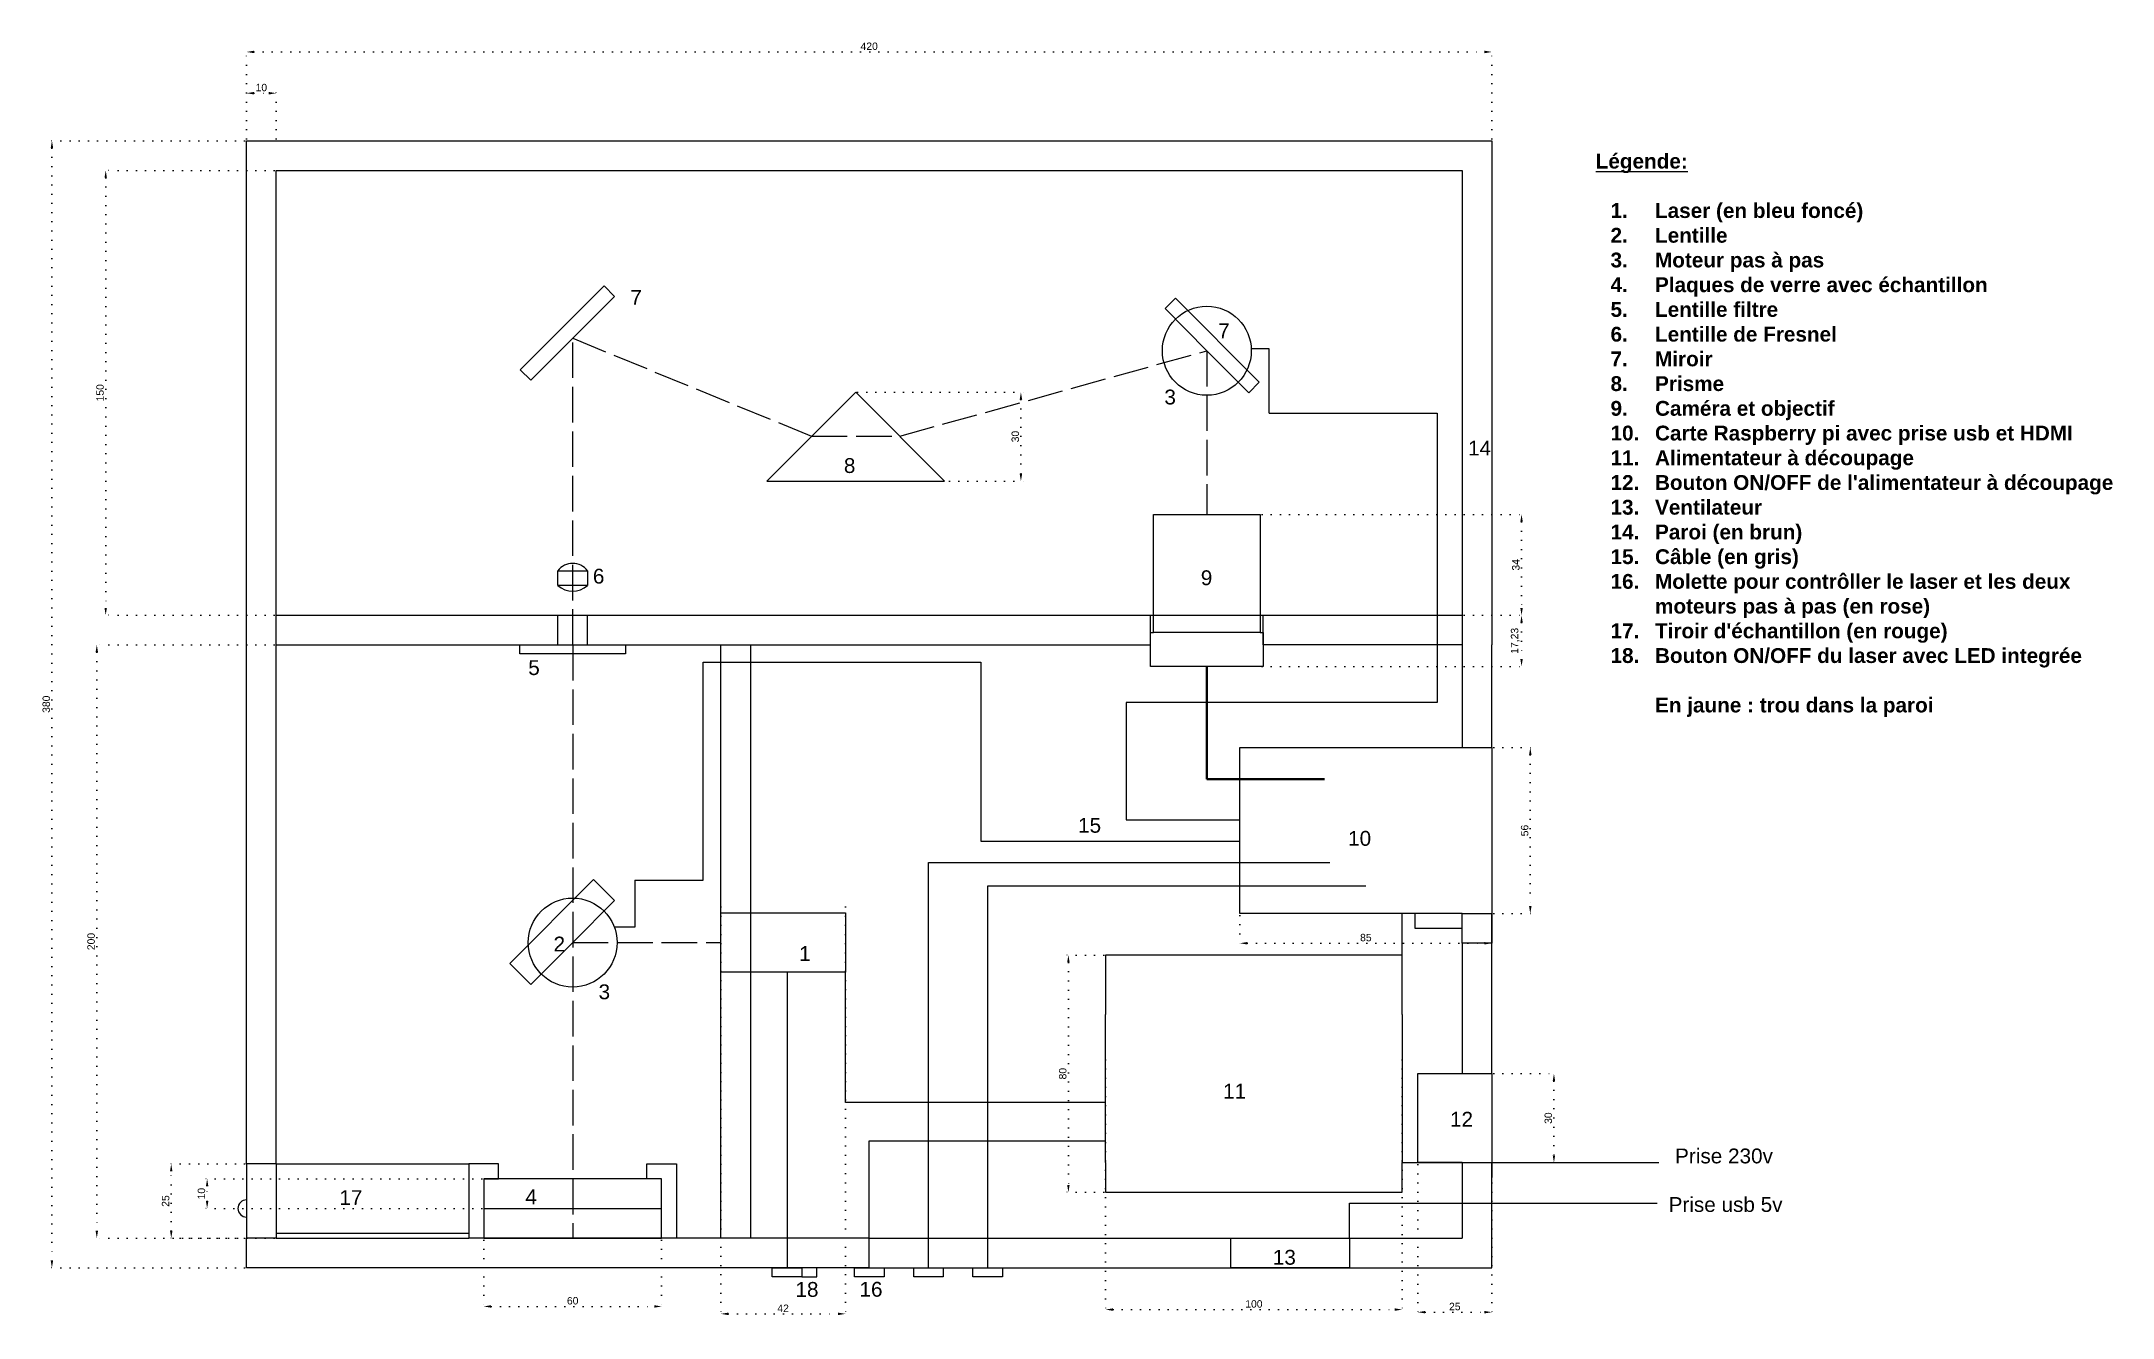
# Model space of a CAD drawing. Header units: millimetres. Extents: x 1851 to 2550, y 1323 to 1753.
import ezdxf

# ---------------------------------------------------------------- set-up
doc = ezdxf.new("R2010")
doc.units = ezdxf.units.MM
doc.linetypes.add('ACAD_ISO02W100', pattern=[15, 12, -3])
doc.linetypes.add('ACAD_ISO07W100', pattern=[3, 0, -3])
doc.styles.get("Standard").update_dxf_attribs({"font": 'arial.ttf'})
doc.dimstyles.new('ISO-25', dxfattribs={"dimtxt": 2.5, "dimasz": 2.5, "dimexe": 1.25, "dimexo": 0.625, "dimtad": 1, "dimtxsty": 'Standard', "dimcen": 2.5, "dimadec": 0, "dimazin": 0, "dimtfac": 1, "dimtmove": 0, "dimatfit": 3, "dimfxl": 1, "dimarcsym": 0})

# ---------------------------------------------------------------- blocks, each defined once
blk = doc.blocks.new('*D2')
at = {"color": 0, "linetype": 'ACAD_ISO07W100', "lineweight": -2, "transparency": 16777216}
for p, q in [((1920.45, 1720.13), (1920.45, 1750.67)), ((1922.95, 1749.42), (2337.95, 1749.42)), ((2340.45, 1720.13), (2340.45, 1750.67))]:
    blk.add_line(p, q, dxfattribs=at)
at = {"color": 0, "linetype": 'ACAD_ISO07W100', "transparency": 16777216}
for points in [[(1922.95, 1749.84), (1922.95, 1749.01), (1920.45, 1749.42)], [(2337.95, 1749.84), (2337.95, 1749.01), (2340.45, 1749.42)]]:
    blk.add_solid(points, dxfattribs=at)
at = {"layer": 'Defpoints', "color": 0, "linetype": 'ACAD_ISO07W100', "transparency": 16777216}
for p in [(2340.45, 1749.42), (1920.45, 1719.51), (2340.45, 1719.51)]:
    blk.add_point(p, dxfattribs=at)
at = {"color": 0, "linetype": 'ACAD_ISO07W100', "transparency": 16777216, "insert": (2130.45, 1751.33), "char_height": 2.5, "attachment_point": 5}
blk.add_mtext('420', dxfattribs=at)
blk = doc.blocks.new('*D3')
at = {"color": 0, "linetype": 'ACAD_ISO07W100', "lineweight": -2, "transparency": 16777216}
for p, q in [((1920.45, 1720.13), (1920.45, 1736.76)), ((1922.95, 1735.51), (1927.95, 1735.51)), ((1930.45, 1720.13), (1930.45, 1736.76))]:
    blk.add_line(p, q, dxfattribs=at)
at = {"color": 0, "linetype": 'ACAD_ISO07W100', "transparency": 16777216}
for points in [[(1922.95, 1735.93), (1922.95, 1735.09), (1920.45, 1735.51)], [(1927.95, 1735.93), (1927.95, 1735.09), (1930.45, 1735.51)]]:
    blk.add_solid(points, dxfattribs=at)
at = {"layer": 'Defpoints', "color": 0, "linetype": 'ACAD_ISO07W100', "transparency": 16777216}
for p in [(1930.45, 1735.51), (1920.45, 1719.51), (1930.45, 1719.51)]:
    blk.add_point(p, dxfattribs=at)
at = {"color": 0, "linetype": 'ACAD_ISO07W100', "transparency": 16777216, "insert": (1925.45, 1737.41), "char_height": 2.5, "attachment_point": 5}
blk.add_mtext('10', dxfattribs=at)
blk = doc.blocks.new('*D5')
at = {"color": 0, "linetype": 'ACAD_ISO07W100', "lineweight": -2, "transparency": 16777216}
for p, q in [((2126.53, 1634.74), (2182.87, 1634.74)), ((2181.62, 1632.24), (2181.62, 1607.25)), ((2126.53, 1604.75), (2182.87, 1604.75))]:
    blk.add_line(p, q, dxfattribs=at)
at = {"color": 0, "linetype": 'ACAD_ISO07W100', "transparency": 16777216}
for points in [[(2181.2, 1632.24), (2182.04, 1632.24), (2181.62, 1634.74)], [(2181.2, 1607.25), (2182.04, 1607.25), (2181.62, 1604.75)]]:
    blk.add_solid(points, dxfattribs=at)
at = {"layer": 'Defpoints', "color": 0, "linetype": 'ACAD_ISO07W100', "transparency": 16777216}
for p in [(2125.9, 1634.74), (2125.9, 1604.75), (2181.62, 1604.75)]:
    blk.add_point(p, dxfattribs=at)
at = {"color": 0, "linetype": 'ACAD_ISO07W100', "transparency": 16777216, "insert": (2179.72, 1619.75), "char_height": 2.5, "attachment_point": 5, "rotation": 90}
blk.add_mtext('30', dxfattribs=at)
blk = doc.blocks.new('*D7')
at = {"color": 0, "linetype": 'ACAD_ISO07W100', "lineweight": -2, "transparency": 16777216}
for p, q in [((2080.42, 1461.2), (2080.42, 1322.73)), ((2122.42, 1461.2), (2122.42, 1322.73)), ((2082.92, 1323.98), (2119.92, 1323.98))]:
    blk.add_line(p, q, dxfattribs=at)
at = {"color": 0, "linetype": 'ACAD_ISO07W100', "transparency": 16777216}
for points in [[(2082.92, 1324.4), (2082.92, 1323.56), (2080.42, 1323.98)], [(2119.92, 1324.4), (2119.92, 1323.56), (2122.42, 1323.98)]]:
    blk.add_solid(points, dxfattribs=at)
at = {"layer": 'Defpoints', "color": 0, "linetype": 'ACAD_ISO07W100', "transparency": 16777216}
for p in [(2080.42, 1461.82), (2122.42, 1461.82), (2122.42, 1323.98)]:
    blk.add_point(p, dxfattribs=at)
at = {"color": 0, "linetype": 'ACAD_ISO07W100', "transparency": 16777216, "insert": (2101.42, 1325.86), "char_height": 2.5, "attachment_point": 5}
blk.add_mtext('42', dxfattribs=at)
blk = doc.blocks.new('*D8')
at = {"color": 0, "linetype": 'ACAD_ISO07W100', "lineweight": -2, "transparency": 16777216}
for p, q in [((2210.19, 1409.67), (2210.19, 1324.17)), ((2310.19, 1409.67), (2310.19, 1324.17)), ((2212.69, 1325.42), (2307.69, 1325.42))]:
    blk.add_line(p, q, dxfattribs=at)
at = {"color": 0, "linetype": 'ACAD_ISO07W100', "transparency": 16777216}
for points in [[(2212.69, 1325.84), (2212.69, 1325), (2210.19, 1325.42)], [(2307.69, 1325.84), (2307.69, 1325), (2310.19, 1325.42)]]:
    blk.add_solid(points, dxfattribs=at)
at = {"layer": 'Defpoints', "color": 0, "linetype": 'ACAD_ISO07W100', "transparency": 16777216}
for p in [(2210.19, 1410.29), (2310.19, 1410.29), (2310.19, 1325.42)]:
    blk.add_point(p, dxfattribs=at)
at = {"color": 0, "linetype": 'ACAD_ISO07W100', "transparency": 16777216, "insert": (2260.19, 1327.32), "char_height": 2.5, "attachment_point": 5}
blk.add_mtext('100', dxfattribs=at)
blk = doc.blocks.new('*D10')
at = {"color": 0, "linetype": 'ACAD_ISO07W100', "lineweight": -2, "transparency": 16777216}
for p, q in [((2341.07, 1404.96), (2362.63, 1404.96)), ((2361.38, 1402.46), (2361.38, 1377.46)), ((2341.07, 1374.96), (2362.63, 1374.96))]:
    blk.add_line(p, q, dxfattribs=at)
at = {"color": 0, "linetype": 'ACAD_ISO07W100', "transparency": 16777216}
for points in [[(2360.97, 1402.46), (2361.8, 1402.46), (2361.38, 1404.96)], [(2360.97, 1377.46), (2361.8, 1377.46), (2361.38, 1374.96)]]:
    blk.add_solid(points, dxfattribs=at)
at = {"layer": 'Defpoints', "color": 0, "linetype": 'ACAD_ISO07W100', "transparency": 16777216}
for p in [(2340.45, 1404.96), (2340.45, 1374.96), (2361.38, 1374.96)]:
    blk.add_point(p, dxfattribs=at)
at = {"color": 0, "linetype": 'ACAD_ISO07W100', "transparency": 16777216, "insert": (2359.48, 1389.96), "char_height": 2.5, "attachment_point": 5, "rotation": 90}
blk.add_mtext('30', dxfattribs=at)
blk = doc.blocks.new('*D11')
at = {"color": 0, "linetype": 'ACAD_ISO07W100', "lineweight": -2, "transparency": 16777216}
for p, q in [((2315.45, 1374.33), (2315.45, 1323.29)), ((2340.45, 1374.33), (2340.45, 1323.29)), ((2317.95, 1324.54), (2337.95, 1324.54))]:
    blk.add_line(p, q, dxfattribs=at)
at = {"color": 0, "linetype": 'ACAD_ISO07W100', "transparency": 16777216}
for points in [[(2317.95, 1324.96), (2317.95, 1324.13), (2315.45, 1324.54)], [(2337.95, 1324.96), (2337.95, 1324.13), (2340.45, 1324.54)]]:
    blk.add_solid(points, dxfattribs=at)
at = {"layer": 'Defpoints', "color": 0, "linetype": 'ACAD_ISO07W100', "transparency": 16777216}
for p in [(2315.45, 1374.96), (2340.45, 1374.96), (2340.45, 1324.54)]:
    blk.add_point(p, dxfattribs=at)
at = {"color": 0, "linetype": 'ACAD_ISO07W100', "transparency": 16777216, "insert": (2327.95, 1326.44), "char_height": 2.5, "attachment_point": 5}
blk.add_mtext('25', dxfattribs=at)
blk = doc.blocks.new('*D12')
at = {"color": 0, "linetype": 'ACAD_ISO07W100', "lineweight": -2, "transparency": 16777216}
for p, q in [((1919.82, 1719.51), (1853.57, 1719.51)), ((1854.82, 1717.01), (1854.82, 1342.01)), ((1919.82, 1339.51), (1853.57, 1339.51))]:
    blk.add_line(p, q, dxfattribs=at)
at = {"color": 0, "linetype": 'ACAD_ISO07W100', "transparency": 16777216}
for points in [[(1854.41, 1717.01), (1855.24, 1717.01), (1854.82, 1719.51)], [(1854.41, 1342.01), (1855.24, 1342.01), (1854.82, 1339.51)]]:
    blk.add_solid(points, dxfattribs=at)
at = {"layer": 'Defpoints', "color": 0, "linetype": 'ACAD_ISO07W100', "transparency": 16777216}
for p in [(1920.45, 1719.51), (1854.82, 1339.51), (1920.45, 1339.51)]:
    blk.add_point(p, dxfattribs=at)
at = {"color": 0, "linetype": 'ACAD_ISO07W100', "transparency": 16777216, "insert": (1852.92, 1529.51), "char_height": 2.5, "attachment_point": 5, "rotation": 90}
blk.add_mtext('380', dxfattribs=at)
blk = doc.blocks.new('*D13')
at = {"color": 0, "linetype": 'ACAD_ISO07W100', "lineweight": -2, "transparency": 16777216}
for p, q in [((1919.82, 1374.51), (1893.81, 1374.51)), ((1895.06, 1352.01), (1895.06, 1372.01)), ((1919.82, 1349.51), (1893.81, 1349.51))]:
    blk.add_line(p, q, dxfattribs=at)
at = {"color": 0, "linetype": 'ACAD_ISO07W100', "transparency": 16777216}
for points in [[(1894.65, 1372.01), (1895.48, 1372.01), (1895.06, 1374.51)], [(1894.65, 1352.01), (1895.48, 1352.01), (1895.06, 1349.51)]]:
    blk.add_solid(points, dxfattribs=at)
at = {"layer": 'Defpoints', "color": 0, "linetype": 'ACAD_ISO07W100', "transparency": 16777216}
for p in [(1895.06, 1374.51), (1920.45, 1374.51), (1920.45, 1349.51)]:
    blk.add_point(p, dxfattribs=at)
at = {"color": 0, "linetype": 'ACAD_ISO07W100', "transparency": 16777216, "insert": (1893.16, 1362.01), "char_height": 2.5, "attachment_point": 5, "rotation": 90}
blk.add_mtext('25', dxfattribs=at)
blk = doc.blocks.new('*D14')
at = {"color": 0, "linetype": 'ACAD_ISO07W100', "lineweight": -2, "transparency": 16777216}
for p, q in [((1999.82, 1369.51), (1905.91, 1369.51)), ((1907.16, 1362.01), (1907.16, 1367.01)), ((1999.82, 1359.51), (1905.91, 1359.51))]:
    blk.add_line(p, q, dxfattribs=at)
at = {"color": 0, "linetype": 'ACAD_ISO07W100', "transparency": 16777216}
for points in [[(1906.75, 1367.01), (1907.58, 1367.01), (1907.16, 1369.51)], [(1906.75, 1362.01), (1907.58, 1362.01), (1907.16, 1359.51)]]:
    blk.add_solid(points, dxfattribs=at)
at = {"layer": 'Defpoints', "color": 0, "linetype": 'ACAD_ISO07W100', "transparency": 16777216}
for p in [(1907.16, 1369.51), (2000.45, 1369.51), (2000.45, 1359.51)]:
    blk.add_point(p, dxfattribs=at)
at = {"color": 0, "linetype": 'ACAD_ISO07W100', "transparency": 16777216, "insert": (1905.26, 1364.51), "char_height": 2.5, "attachment_point": 5, "rotation": 90}
blk.add_mtext('10', dxfattribs=at)
blk = doc.blocks.new('*D15')
at = {"color": 0, "linetype": 'ACAD_ISO07W100', "lineweight": -2, "transparency": 16777216}
for p, q in [((2000.45, 1348.88), (2000.45, 1325.23)), ((2060.45, 1348.88), (2060.45, 1325.23)), ((2002.95, 1326.48), (2057.95, 1326.48))]:
    blk.add_line(p, q, dxfattribs=at)
at = {"color": 0, "linetype": 'ACAD_ISO07W100', "transparency": 16777216}
for points in [[(2002.95, 1326.9), (2002.95, 1326.06), (2000.45, 1326.48)], [(2057.95, 1326.9), (2057.95, 1326.06), (2060.45, 1326.48)]]:
    blk.add_solid(points, dxfattribs=at)
at = {"layer": 'Defpoints', "color": 0, "linetype": 'ACAD_ISO07W100', "transparency": 16777216}
for p in [(2000.45, 1349.51), (2060.45, 1349.51), (2060.45, 1326.48)]:
    blk.add_point(p, dxfattribs=at)
at = {"color": 0, "linetype": 'ACAD_ISO07W100', "transparency": 16777216, "insert": (2030.45, 1328.38), "char_height": 2.5, "attachment_point": 5}
blk.add_mtext('60', dxfattribs=at)
blk = doc.blocks.new('*D16')
at = {"color": 0, "linetype": 'ACAD_ISO07W100', "lineweight": -2, "transparency": 16777216}
for p, q in [((2262.94, 1593.51), (2351.71, 1593.51)), ((2350.46, 1591.01), (2350.46, 1562.01)), ((2262.94, 1559.51), (2351.71, 1559.51))]:
    blk.add_line(p, q, dxfattribs=at)
at = {"color": 0, "linetype": 'ACAD_ISO07W100', "transparency": 16777216}
for points in [[(2350.04, 1591.01), (2350.87, 1591.01), (2350.46, 1593.51)], [(2350.04, 1562.01), (2350.87, 1562.01), (2350.46, 1559.51)]]:
    blk.add_solid(points, dxfattribs=at)
at = {"layer": 'Defpoints', "color": 0, "linetype": 'ACAD_ISO07W100', "transparency": 16777216}
for p in [(2262.32, 1593.51), (2262.32, 1559.51), (2350.46, 1559.51)]:
    blk.add_point(p, dxfattribs=at)
at = {"color": 0, "linetype": 'ACAD_ISO07W100', "transparency": 16777216, "insert": (2348.55, 1576.51), "char_height": 2.5, "attachment_point": 5, "rotation": 90}
blk.add_mtext('34', dxfattribs=at)
blk = doc.blocks.new('*D17')
at = {"color": 0, "linetype": 'ACAD_ISO07W100', "lineweight": -2, "transparency": 16777216}
for p, q in [((2262.94, 1559.51), (2351.71, 1559.51)), ((2350.46, 1557.01), (2350.46, 1544.78)), ((2262.94, 1542.28), (2351.71, 1542.28))]:
    blk.add_line(p, q, dxfattribs=at)
at = {"color": 0, "linetype": 'ACAD_ISO07W100', "transparency": 16777216}
for points in [[(2350.04, 1557.01), (2350.87, 1557.01), (2350.46, 1559.51)], [(2350.04, 1544.78), (2350.87, 1544.78), (2350.46, 1542.28)]]:
    blk.add_solid(points, dxfattribs=at)
at = {"layer": 'Defpoints', "color": 0, "linetype": 'ACAD_ISO07W100', "transparency": 16777216}
for p in [(2262.32, 1559.51), (2262.32, 1542.28), (2350.46, 1542.28)]:
    blk.add_point(p, dxfattribs=at)
at = {"color": 0, "linetype": 'ACAD_ISO07W100', "transparency": 16777216, "insert": (2348.33, 1550.89), "char_height": 2.5, "attachment_point": 5, "rotation": 90}
blk.add_mtext('17,23', dxfattribs=at)
blk = doc.blocks.new('*D18')
at = {"color": 0, "linetype": 'ACAD_ISO07W100', "lineweight": -2, "transparency": 16777216}
for p, q in [((2341.07, 1514.93), (2354.65, 1514.93)), ((2353.4, 1512.43), (2353.4, 1461.43)), ((2341.07, 1458.93), (2354.65, 1458.93))]:
    blk.add_line(p, q, dxfattribs=at)
at = {"color": 0, "linetype": 'ACAD_ISO07W100', "transparency": 16777216}
for points in [[(2352.99, 1512.43), (2353.82, 1512.43), (2353.4, 1514.93)], [(2352.99, 1461.43), (2353.82, 1461.43), (2353.4, 1458.93)]]:
    blk.add_solid(points, dxfattribs=at)
at = {"layer": 'Defpoints', "color": 0, "linetype": 'ACAD_ISO07W100', "transparency": 16777216}
for p in [(2340.45, 1514.93), (2340.45, 1458.93), (2353.4, 1458.93)]:
    blk.add_point(p, dxfattribs=at)
at = {"color": 0, "linetype": 'ACAD_ISO07W100', "transparency": 16777216, "insert": (2351.5, 1486.93), "char_height": 2.5, "attachment_point": 5, "rotation": 90}
blk.add_mtext('56', dxfattribs=at)
blk = doc.blocks.new('*D20')
at = {"color": 0, "linetype": 'ACAD_ISO07W100', "lineweight": -2, "transparency": 16777216}
for p, q in [((1929.82, 1709.51), (1871.71, 1709.51)), ((1872.96, 1707.01), (1872.96, 1562.01)), ((1929.82, 1559.51), (1871.71, 1559.51))]:
    blk.add_line(p, q, dxfattribs=at)
at = {"color": 0, "linetype": 'ACAD_ISO07W100', "transparency": 16777216}
for points in [[(1872.54, 1707.01), (1873.37, 1707.01), (1872.96, 1709.51)], [(1872.54, 1562.01), (1873.37, 1562.01), (1872.96, 1559.51)]]:
    blk.add_solid(points, dxfattribs=at)
at = {"layer": 'Defpoints', "color": 0, "linetype": 'ACAD_ISO07W100', "transparency": 16777216}
for p in [(1930.45, 1709.51), (1872.96, 1559.51), (1930.45, 1559.51)]:
    blk.add_point(p, dxfattribs=at)
at = {"color": 0, "linetype": 'ACAD_ISO07W100', "transparency": 16777216, "insert": (1871.06, 1634.51), "char_height": 2.5, "attachment_point": 5, "rotation": 90}
blk.add_mtext('150', dxfattribs=at)
blk = doc.blocks.new('*D22')
at = {"color": 0, "linetype": 'ACAD_ISO07W100', "lineweight": -2, "transparency": 16777216}
for p, q in [((1929.82, 1549.51), (1868.71, 1549.51)), ((1869.96, 1547.01), (1869.96, 1352.01)), ((2209.57, 1444.96), (2196.38, 1444.96)), ((2197.63, 1442.46), (2197.63, 1367.46)), ((2209.57, 1364.96), (2196.38, 1364.96)), ((1929.82, 1349.51), (1868.71, 1349.51))]:
    blk.add_line(p, q, dxfattribs=at)
at = {"color": 0, "linetype": 'ACAD_ISO07W100', "transparency": 16777216}
for points in [[(1869.54, 1547.01), (1870.37, 1547.01), (1869.96, 1549.51)], [(2197.21, 1442.46), (2198.05, 1442.46), (2197.63, 1444.96)], [(2197.21, 1367.46), (2198.05, 1367.46), (2197.63, 1364.96)], [(1869.54, 1352.01), (1870.37, 1352.01), (1869.96, 1349.51)]]:
    blk.add_solid(points, dxfattribs=at)
at = {"layer": 'Defpoints', "color": 0, "linetype": 'ACAD_ISO07W100', "transparency": 16777216}
for p in [(1930.45, 1549.51), (2210.19, 1444.96), (2197.63, 1364.96), (2210.19, 1364.96), (1869.96, 1349.51), (1930.45, 1349.51)]:
    blk.add_point(p, dxfattribs=at)
at = {"color": 0, "linetype": 'ACAD_ISO07W100', "transparency": 16777216, "char_height": 2.5, "attachment_point": 5, "rotation": 90}
for s, insert in [('200', (1868.05, 1449.51)), ('80', (2195.73, 1404.96))]:
    blk.add_mtext(s, dxfattribs=dict(at, insert=insert))
blk = doc.blocks.new('*D23')
at = {"color": 0, "linetype": 'ACAD_ISO07W100', "lineweight": -2, "transparency": 16777216}
for p, q in [((2255.45, 1458.31), (2255.45, 1447.68)), ((2340.45, 1458.31), (2340.45, 1447.68)), ((2257.95, 1448.93), (2337.95, 1448.93))]:
    blk.add_line(p, q, dxfattribs=at)
at = {"color": 0, "linetype": 'ACAD_ISO07W100', "transparency": 16777216}
for points in [[(2257.95, 1449.35), (2257.95, 1448.51), (2255.45, 1448.93)], [(2337.95, 1449.35), (2337.95, 1448.51), (2340.45, 1448.93)]]:
    blk.add_solid(points, dxfattribs=at)
at = {"layer": 'Defpoints', "color": 0, "linetype": 'ACAD_ISO07W100', "transparency": 16777216}
for p in [(2255.45, 1458.93), (2340.45, 1458.93), (2340.45, 1448.93)]:
    blk.add_point(p, dxfattribs=at)
at = {"color": 0, "linetype": 'ACAD_ISO07W100', "transparency": 16777216, "insert": (2297.95, 1450.83), "char_height": 2.5, "attachment_point": 5}
blk.add_mtext('85', dxfattribs=at)

msp = doc.modelspace()

# ---------------------------------------------------------------- linework, layer by layer
at = {"color": 32, "true_color": 0xcd6928}
for p, q in [((1920.447, 1549.51), (1920.447, 1719.51)), ((1920.447, 1719.51), (2340.447, 1719.51)), ((2340.447, 1719.51), (2340.447, 1549.51)), ((1930.447, 1559.51), (1930.447, 1709.51)), ((1930.447, 1709.51), (2330.447, 1709.51)), ((2330.447, 1709.51), (2330.447, 1549.51)), ((1930.447, 1549.51), (1930.447, 1559.51)), ((1930.447, 1559.51), (2025.447, 1559.51)), ((2025.447, 1559.51), (2035.447, 1559.51)), ((2035.447, 1559.51), (2226.319, 1559.51)), ((2262.319, 1559.51), (2330.447, 1559.51)), ((1920.447, 1374.51), (1920.447, 1549.51)), ((1930.447, 1549.51), (2012.647, 1549.51)), ((1930.447, 1374.51), (1930.447, 1549.51)), ((2048.247, 1549.51), (2130.447, 1549.51)), ((2080.416, 1459.159), (2080.416, 1549.51)), ((2080.416, 1549.51), (2090.416, 1549.51)), ((2090.416, 1549.51), (2090.416, 1459.159)), ((2130.447, 1549.51), (2225.319, 1549.51)), ((2330.447, 1549.51), (2263.319, 1549.51)), ((2330.447, 1549.51), (2330.447, 1514.931)), ((2340.447, 1514.931), (2340.447, 1549.51)), ((2340.447, 1404.96), (2340.447, 1458.931)), ((2330.447, 1448.931), (2330.447, 1404.96)), ((2080.416, 1349.51), (2080.416, 1439.159)), ((2090.416, 1439.159), (2090.416, 1349.51)), ((2330.447, 1374.96), (2330.447, 1349.51)), ((2340.447, 1339.51), (2340.447, 1374.96)), ((2340.447, 1374.96), (2340.447, 1369.96)), ((1920.447, 1339.51), (1920.447, 1349.51)), ((1930.447, 1349.51), (1995.447, 1349.51)), ((2130.447, 1349.51), (1995.447, 1349.51)), ((2130.447, 1349.51), (2330.447, 1349.51)), ((2130.447, 1339.51), (1920.447, 1339.51)), ((2130.447, 1339.51), (2340.447, 1339.51))]:
    msp.add_line(p, q, dxfattribs=at)
at = {"color": 4}
for p, q in [((2041.054, 1670.56), (2012.77, 1642.275)), ((2044.589, 1667.024), (2041.054, 1670.56)), ((2030.447, 1652.882), (2044.589, 1667.024)), ((2233.783, 1666.428), (2230.248, 1662.893)), ((2230.248, 1662.893), (2244.319, 1648.68)), ((2261.996, 1638.073), (2233.783, 1666.428)), ((2016.305, 1638.74), (2030.447, 1652.882)), ((2244.319, 1648.68), (2258.461, 1634.537)), ((2012.77, 1642.275), (2016.305, 1638.74)), ((2125.901, 1634.744), (2095.904, 1604.748)), ((2155.897, 1604.748), (2125.901, 1634.744)), ((2258.461, 1634.537), (2261.996, 1638.073)), ((2095.904, 1604.748), (2125.897, 1604.748)), ((2125.897, 1604.748), (2155.897, 1604.748)), ((2025.447, 1569.51), (2025.447, 1574.51)), ((2025.447, 1574.51), (2035.447, 1574.51)), ((2035.447, 1574.51), (2035.447, 1569.51)), ((2035.447, 1569.51), (2025.447, 1569.51)), ((2012.647, 1546.51), (2012.647, 1549.51)), ((2012.647, 1549.51), (2025.447, 1549.51)), ((2048.247, 1546.51), (2012.647, 1546.51)), ((2025.447, 1549.51), (2035.447, 1549.51)), ((2035.447, 1549.51), (2048.247, 1549.51)), ((2048.247, 1549.51), (2048.247, 1546.51)), ((2037.518, 1470.373), (2009.234, 1442.088)), ((2044.589, 1463.302), (2037.518, 1470.373)), ((2030.447, 1449.159), (2044.589, 1463.302)), ((2016.305, 1435.017), (2030.447, 1449.159)), ((2009.234, 1442.088), (2016.305, 1435.017)), ((2060.447, 1369.51), (2000.447, 1369.51)), ((2000.447, 1369.51), (2000.447, 1359.51)), ((2060.447, 1359.51), (2060.447, 1369.51)), ((2000.447, 1359.51), (2000.447, 1349.51)), ((2000.447, 1359.51), (2060.447, 1359.51)), ((2060.447, 1349.51), (2060.447, 1359.51)), ((2000.447, 1349.51), (2030.447, 1349.51)), ((2030.447, 1349.51), (2060.447, 1349.51))]:
    msp.add_line(p, q, dxfattribs=at)
at = {"color": 5, "linetype": 'ACAD_ISO02W100'}
for p, q in [((2030.447, 1549.51), (2030.447, 1652.882)), ((2030.447, 1652.882), (2111.033, 1619.876)), ((2140.769, 1619.876), (2244.319, 1648.68)), ((2244.319, 1648.68), (2244.319, 1593.51)), ((2111.033, 1619.876), (2140.769, 1619.876)), ((2030.447, 1549.51), (2030.447, 1349.51)), ((2030.447, 1449.159), (2080.416, 1449.159))]:
    msp.add_line(p, q, dxfattribs=at)
at = {"color": 8}
for p, q in [((2265.319, 1649.292), (2259.306, 1649.292)), ((2265.319, 1627.68), (2265.319, 1649.292)), ((2265.319, 1627.68), (2322.017, 1627.68)), ((2322.017, 1627.68), (2322.017, 1530.115)), ((2074.49, 1470.159), (2074.49, 1543.732)), ((2074.49, 1543.732), (2168.139, 1543.732)), ((2168.139, 1543.732), (2168.139, 1483.345)), ((2322.017, 1530.115), (2217.101, 1530.115)), ((2217.101, 1530.115), (2217.101, 1490.532)), ((2217.101, 1490.532), (2255.447, 1490.532)), ((2168.139, 1483.345), (2255.447, 1483.345)), ((2150.447, 1339.51), (2150.447, 1476.149)), ((2150.447, 1476.149), (2255.447, 1476.149)), ((2051.447, 1470.159), (2074.49, 1470.159)), ((2051.447, 1470.159), (2051.447, 1454.3)), ((2170.447, 1339.51), (2170.447, 1468.288)), ((2170.447, 1468.288), (2255.447, 1468.288)), ((2051.447, 1454.3), (2044.539, 1454.3)), ((2310.192, 1424.96), (2310.192, 1458.931)), ((2314.569, 1453.931), (2314.569, 1458.931)), ((2330.447, 1453.931), (2314.569, 1453.931)), ((2102.742, 1439.159), (2102.742, 1339.51)), ((2122.416, 1395.233), (2122.416, 1439.159)), ((2210.192, 1395.233), (2122.416, 1395.233)), ((2130.447, 1339.51), (2130.447, 1382.29)), ((2130.447, 1382.29), (2210.192, 1382.29)), ((2310.192, 1374.96), (2396.799, 1374.96)), ((2292.455, 1349.51), (2292.455, 1361.337)), ((2292.455, 1361.337), (2396.238, 1361.337))]:
    msp.add_line(p, q, dxfattribs=at)
at = {"color": 3}
for p, q in [((2226.319, 1559.51), (2226.319, 1593.51)), ((2226.319, 1593.51), (2262.319, 1593.51)), ((2262.319, 1593.51), (2262.319, 1559.51)), ((2226.319, 1553.71), (2226.319, 1559.51)), ((2226.319, 1559.51), (2244.319, 1559.51)), ((2244.319, 1559.51), (2262.319, 1559.51)), ((2262.319, 1559.51), (2262.319, 1553.71)), ((2225.319, 1542.28), (2225.319, 1553.71)), ((2262.319, 1553.71), (2226.319, 1553.71)), ((2263.319, 1553.71), (2263.319, 1542.28)), ((2263.319, 1542.28), (2225.319, 1542.28)), ((2255.447, 1514.931), (2330.447, 1514.931)), ((2255.447, 1458.931), (2255.447, 1514.931)), ((2340.447, 1514.931), (2340.447, 1458.931)), ((2330.447, 1458.931), (2255.447, 1458.931)), ((2330.447, 1448.931), (2330.447, 1458.931)), ((2340.447, 1458.931), (2340.447, 1448.931))]:
    msp.add_line(p, q, dxfattribs=at)
at = {"color": 2}
for p, q in [((2025.447, 1549.51), (2025.447, 1559.51)), ((2035.447, 1549.51), (2035.447, 1559.51)), ((2225.319, 1549.51), (2225.319, 1559.51)), ((2263.319, 1549.51), (2263.319, 1559.51)), ((2330.447, 1514.931), (2340.447, 1514.931)), ((2080.416, 1459.159), (2090.416, 1459.159)), ((2330.447, 1458.931), (2340.447, 1458.931)), ((2340.447, 1448.931), (2330.447, 1448.931)), ((2090.416, 1439.159), (2080.416, 1439.159)), ((2330.447, 1404.96), (2340.447, 1404.96)), ((1930.447, 1374.51), (1920.447, 1374.51)), ((2330.447, 1374.96), (2340.447, 1374.96)), ((1930.447, 1349.51), (1920.447, 1349.51)), ((2252.455, 1339.51), (2252.455, 1349.51)), ((2292.455, 1349.51), (2292.455, 1339.51))]:
    msp.add_line(p, q, dxfattribs=at)
for p, q in [((2025.447, 1559.51), (2035.447, 1559.51)), ((2225.319, 1553.71), (2226.319, 1553.71)), ((2262.319, 1553.71), (2263.319, 1553.71)), ((2255.447, 1476.149), (2285.744, 1476.149)), ((2255.447, 1468.288), (2297.994, 1468.288)), ((2310.192, 1444.96), (2210.192, 1444.96)), ((2210.192, 1444.96), (2210.192, 1424.96)), ((2310.192, 1424.96), (2310.192, 1444.96)), ((2210.192, 1374.96), (2210.192, 1424.96)), ((2310.192, 1424.96), (2310.192, 1374.96)), ((2315.447, 1374.96), (2315.447, 1404.96)), ((2315.447, 1404.96), (2330.447, 1404.96)), ((2340.447, 1404.96), (2340.447, 1374.96)), ((2005.447, 1374.51), (1995.447, 1374.51)), ((1995.447, 1374.51), (1995.447, 1349.51)), ((2000.447, 1369.51), (2005.447, 1369.51)), ((2005.447, 1369.51), (2005.447, 1374.51)), ((2055.447, 1369.51), (2055.447, 1374.51)), ((2055.447, 1374.51), (2065.447, 1374.51)), ((2060.447, 1369.51), (2055.447, 1369.51)), ((2065.447, 1374.51), (2065.447, 1349.51)), ((2210.192, 1374.96), (2210.192, 1364.96)), ((2310.192, 1364.96), (2310.192, 1374.96)), ((2330.447, 1374.96), (2315.447, 1374.96)), ((2210.192, 1364.96), (2310.192, 1364.96)), ((2252.455, 1349.51), (2292.455, 1349.51)), ((2292.455, 1339.51), (2252.455, 1339.51))]:
    msp.add_line(p, q)
at = {"color": 8, "lineweight": 40}
for p, q in [((2244.319, 1542.28), (2244.319, 1504.224)), ((2244.319, 1504.224), (2284.054, 1504.224))]:
    msp.add_line(p, q, dxfattribs=at)
at = {"color": 5}
for p, q in [((2080.416, 1439.159), (2080.416, 1459.159)), ((2090.416, 1459.159), (2122.416, 1459.159)), ((2090.416, 1459.159), (2090.416, 1439.159)), ((2122.416, 1459.159), (2122.416, 1439.159)), ((2122.416, 1439.159), (2090.416, 1439.159))]:
    msp.add_line(p, q, dxfattribs=at)
at = {"color": 1}
for p, q in [((1920.447, 1374.51), (1920.447, 1349.51)), ((1930.447, 1374.51), (1930.447, 1349.51)), ((1930.447, 1374.51), (1995.447, 1374.51)), ((1930.447, 1351.235), (1995.447, 1351.235))]:
    msp.add_line(p, q, dxfattribs=at)
at = {"color": 116, "true_color": 0x136734}
for p, q in [((2097.742, 1336.51), (2097.742, 1339.51)), ((2097.742, 1339.51), (2102.742, 1339.51)), ((2107.742, 1336.51), (2097.742, 1336.51)), ((2102.742, 1339.51), (2107.742, 1339.51)), ((2107.742, 1339.51), (2107.742, 1336.51)), ((2112.742, 1339.51), (2107.742, 1339.51)), ((2107.742, 1336.51), (2112.742, 1336.51)), ((2112.742, 1336.51), (2112.742, 1339.51))]:
    msp.add_line(p, q, dxfattribs=at)
at = {"color": 6, "linetype": 'ACAD_ISO02W100'}
for p, q in [((2125.447, 1336.51), (2125.447, 1339.51)), ((2125.447, 1339.51), (2130.447, 1339.51)), ((2135.447, 1336.51), (2125.447, 1336.51)), ((2130.447, 1339.51), (2135.447, 1339.51)), ((2135.447, 1339.51), (2135.447, 1336.51)), ((2145.447, 1336.51), (2145.447, 1339.51)), ((2145.447, 1339.51), (2150.447, 1339.51)), ((2155.447, 1336.51), (2145.447, 1336.51)), ((2150.447, 1339.51), (2155.447, 1339.51)), ((2155.447, 1339.51), (2155.447, 1336.51)), ((2165.447, 1336.51), (2165.447, 1339.51)), ((2165.447, 1339.51), (2170.447, 1339.51)), ((2175.447, 1336.51), (2165.447, 1336.51)), ((2170.447, 1339.51), (2175.447, 1339.51)), ((2175.447, 1339.51), (2175.447, 1336.51))]:
    msp.add_line(p, q, dxfattribs=at)
for centre in [(2244.319, 1648.68), (2030.447, 1449.159)]:
    msp.add_circle(centre, 15)
at = {"color": 4}
for centre, radius, start, end in [((2030.447, 1570.736), 6.264, 37.041581, 142.958419), ((2030.447, 1575.33), 7.673, 229.338136, 310.661864)]:
    msp.add_arc(centre, radius, start, end, dxfattribs=at)
at = {"color": 1}
msp.add_arc((1920.447, 1359.51), 2.905, 90, 270, dxfattribs=at)

# ---------------------------------------------------------------- texts
at = {"char_height": 5, "attachment_point": 1}
for s, width, heights, insert in [("{\\fArial|b1|i0|c0|p34;\\LLégende:\\P\\P\\pxi-3,l4,t4;\\l1.^ILaser (en bleu foncé)\\P2.^ILentille \\P3.^IMoteur pas à pas\\P4.^IPlaques de verre avec échantillon\\P5.^ILentille filtre\\P6.^ILentille de Fresnel\\P7.^IMiroir\\P8.^IPrisme\\P9.^ICaméra et objectif\\P10.^ICarte Raspberry pi avec prise usb et HDMI\\P11.^IAlimentateur à découpage \\P12.^IBouton ON/OFF de l'alimentateur à découpage\\P13.^IVentilateur\\P14.^IParoi (en brun)\\P15.^ICâble (en gris)\\P16.^IMolette pour contrôller le laser et les deux moteurs pas à pas (en rose)\\P17.^ITiroir d'échantillon (en rouge)\\P18.^IBouton ON/OFF du laser avec LED integrée\\P\\pi0,l0,tz;\\P^IEn jaune : trou dans la paroi}", 179.86605, [215.379], (2375.468, 1715.118)), ('7', 10.13319, [0], (2049.909, 1669.181)), ('7', 10.13319, [0], (2248.127, 1657.899)), ('3', 10.13319, [0], (2229.998, 1635.585)), ('14', 10.13319, [0], (2332.417, 1618.369)), ('8', 10.13319, [0], (2121.916, 1612.474)), ('6', 10.13319, [0], (2037.256, 1575.185)), ('9', 34.67501, [0], (2242.285, 1574.656)), ('5', 10.13319, [0], (2015.462, 1544.357)), ('15', 10.13319, [0], (2200.892, 1491.186)), ('10', 52.62348, [0], (2291.966, 1486.793)), ('1', 33.02726, [0], (2106.83, 1447.953)), ('3', 10.13319, [0], (2039.181, 1435.057)), ('11', 66.37386, [0], (2249.795, 1401.58)), ('12', 43.64158, [0], (2326.32, 1392.091)), ('Prise 230v', 43.64158, [0], (2402.236, 1379.719)), ('17', 10.13319, [0], (1951.761, 1365.674)), ('4', 10.13319, [0], (2014.481, 1365.922)), ('Prise usb 5v', 43.64158, [0], (2400.047, 1363.347)), ('13', 31.90164, [0], (2266.574, 1345.555)), ('18', 10.13319, [0], (2105.582, 1334.719)), ('16', 10.13319, [0], (2127.171, 1334.77))]:
    msp.add_mtext_dynamic_manual_height_columns(s, width=width, gutter_width=12.5, heights=heights, dxfattribs=dict(at, insert=insert))
at = {"insert": (2023.995, 1451.16), "char_height": 5, "width": 179.86605, "attachment_point": 1}
msp.add_mtext('2', dxfattribs=at)

# ---------------------------------------------------------------- dimensions: what is measured, and where the dimension line sits
at = {"linetype": 'ACAD_ISO07W100'}
for base, p1, p2, picture, middle in [((2340.447, 1749.425), (1920.447, 1719.51), (2340.447, 1719.51), '*D2', (2130.447, 1751.326)), ((1930.447, 1735.509), (1920.447, 1719.51), (1930.447, 1719.51), '*D3', (1925.447, 1737.411)), ((2122.416, 1323.981), (2080.416, 1461.824), (2122.416, 1461.824), '*D7', (2101.416, 1325.861)), ((2340.447, 1448.931), (2255.447, 1458.931), (2340.447, 1458.931), '*D23', (2297.947, 1450.832)), ((2310.192, 1325.419), (2210.192, 1410.293), (2310.192, 1410.293), '*D8', (2260.192, 1327.32)), ((2340.447, 1324.543), (2315.447, 1374.96), (2340.447, 1374.96), '*D11', (2327.947, 1326.444)), ((2060.447, 1326.481), (2000.447, 1349.51), (2060.447, 1349.51), '*D15', (2030.447, 1328.382))]:
    dim = msp.add_linear_dim(base=base, p1=p1, p2=p2, dimstyle='ISO-25', dxfattribs=at)
    dim.commit()
    dim.dimension.update_dxf_attribs({"geometry": picture, "text_midpoint": middle})
for base, p1, p2, picture, middle in [((1854.824, 1339.51), (1920.447, 1719.51), (1920.447, 1339.51), '*D12', (1852.921, 1529.51)), ((1872.957, 1559.51), (1930.447, 1709.51), (1930.447, 1559.51), '*D20', (1871.056, 1634.51)), ((2181.619, 1604.748), (2125.901, 1634.744), (2125.901, 1604.748), '*D5', (2179.717, 1619.746)), ((2350.456, 1559.51), (2262.319, 1593.51), (2262.319, 1559.51), '*D16', (2348.553, 1576.51)), ((2350.456, 1542.28), (2262.319, 1559.51), (2262.319, 1542.28), '*D17', (2348.328, 1550.895)), ((1869.955, 1349.51), (1930.447, 1549.51), (1930.447, 1349.51), '*D22', (1868.054, 1449.51)), ((2197.628, 1364.96), (2210.192, 1444.96), (2210.192, 1364.96), '*D22', (2195.727, 1404.96)), ((2353.403, 1458.931), (2340.447, 1514.931), (2340.447, 1458.931), '*D18', (2351.502, 1486.931)), ((2361.382, 1374.96), (2340.447, 1404.96), (2340.447, 1374.96), '*D10', (2359.48, 1389.96)), ((1895.064, 1374.51), (1920.447, 1349.51), (1920.447, 1374.51), '*D13', (1893.163, 1362.01)), ((1907.163, 1369.51), (2000.447, 1359.51), (2000.447, 1369.51), '*D14', (1905.262, 1364.51))]:
    dim = msp.add_linear_dim(base=base, p1=p1, p2=p2, angle=90, dimstyle='ISO-25', dxfattribs=at)
    dim.commit()
    dim.dimension.update_dxf_attribs({"geometry": picture, "text_midpoint": middle})

doc.saveas('drawing.dxf')
